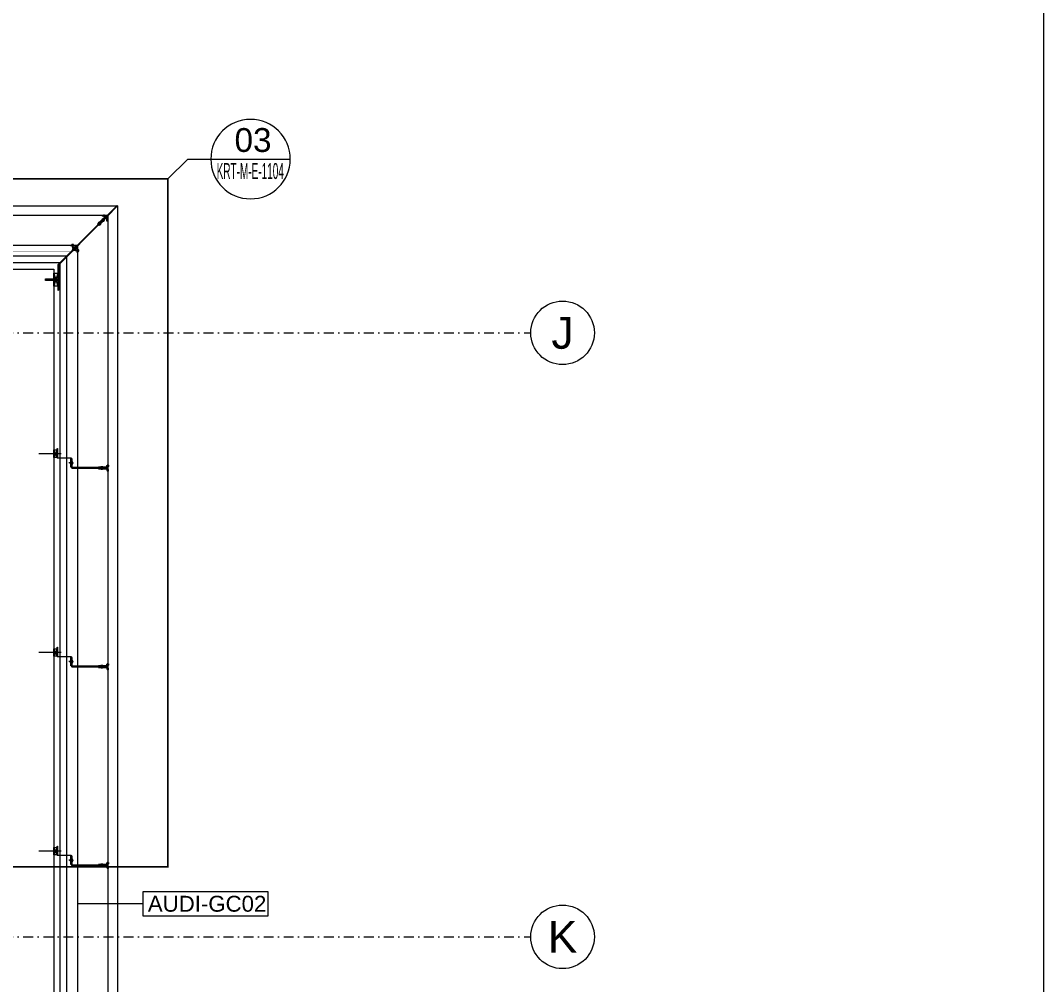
# Model space of a CAD drawing. Extents: x -2598 to 23780, y 0 to 8114.
# Drawn here: x 10707 to 11350, y 2375 to 2982 of the extents above; entities that cross this region are included whole.
import ezdxf
from ezdxf.enums import TextEntityAlignment as Align

# ---------------------------------------------------------------- set-up
doc = ezdxf.new("R2010")
doc.units = 0
doc.header["$LTSCALE"] = 25
doc.header["$MEASUREMENT"] = 0
doc.linetypes.add('DASHDOT2', pattern=[0.5, 0.25, -0.125, 0, -0.125])
doc.linetypes.add('HIDDEN2', pattern=[4.7625, 3.175, -1.5875])
doc.layers.get('0').update_dxf_attribs({"color": 9, "lineweight": 9})
for name, color, linetype, lineweight in [('01', 9, 'Continuous', 9), ('06C', 9, 'Continuous', 9), ('06D', 9, 'Continuous', 9), ('10', 9, 'Continuous', 9), ('21', 9, 'Continuous', 9), ('22', 8, 'Continuous', 9), ('24', 9, 'DASHDOT2', 9), ('33', 9, 'BATTING', 9), ('40A', 9, 'Continuous', 9)]:
    doc.layers.add(name, color=color, linetype=linetype, lineweight=lineweight)
doc.styles.add('Arial', font='arial.ttf', dxfattribs={"height": 2.5})
doc.linetypes.add('BATTING', pattern='A,0.0001,-0.1,[134,ltypeshp.shx,S=0.1,R=0,X=-0.1,Y=0],-0.2,[134,ltypeshp.shx,S=0.1,R=180,X=0.1,Y=0],-0.1', length=0.4001)

# ---------------------------------------------------------------- blocks, each defined once
blk = doc.blocks.new('0_wallno')
blk.add_lwpolyline([(-7.84, 1.5), (7.94, 1.5), (7.94, -1.5), (-7.84, -1.5)], close=True)
blk.add_lwpolyline([(7.94, 0), (16.13, 0)])
at = {"style": 'Arial'}
blk.add_attdef('GENISLIK', text='', height=2, dxfattribs=at).set_placement((8.44, 0), align=Align.BOTTOM_LEFT)
blk.add_attdef('DUVARNO', text='', height=2, dxfattribs=at).set_placement((0, 0), align=Align.MIDDLE_CENTER)
blk.add_attdef('YUKSEKLIK', text='', height=2, dxfattribs=at).set_placement((8.44, -0.5), align=Align.TOP_LEFT)
blk = doc.blocks.new('0_detailbox1')
blk.add_lwpolyline([(10.41, -2.5), (7.91, 0), (-5, 0)])
blk.add_circle((0, 0), 5)
at = {"style": 'Arial'}
blk.add_attdef('DETAYADI', text='', height=3, dxfattribs=at).set_placement((0, 0), align=Align.BOTTOM_CENTER)
blk.add_attdef('PAFTAADI', text='', height=2, dxfattribs=at).set_placement((0, -0.5), align=Align.TOP_CENTER)
blk = doc.blocks.new('p-cephe_kose profili')
at = {"linetype": 'Continuous', "lineweight": 13}
for p, q in [((-2.75, 12.75), (-3.15, 12.75)), ((-3.15, -2.87), (-3.15, 12.75)), ((-2.75, -3.03), (-2.75, 12.75)), ((-3.15, -2.87), (-30.14, -29.86)), ((-2.75, -3.03), (-29.86, -30.14)), ((-34, -30.65), (-34, -32.75)), ((-34, -30.65), (-33.7, -30.65)), ((-33.85, -33.57), (-30.14, -29.86)), ((-33.7, -30.65), (-33.7, -32.75)), ((-33.57, -33.85), (-29.86, -30.14)), ((-33.53, -32.82), (-28.58, -27.87)), ((-33.32, -33.03), (-28.37, -28.08)), ((-28.08, -28.37), (-33.03, -33.32)), ((-27.87, -28.58), (-32.82, -33.53)), ((-30.14, -29.86), (-29.86, -30.14)), ((-29.86, -30.14), (-30.14, -29.86)), ((-28.37, -28.08), (-28.58, -27.87)), ((-28.08, -28.37), (-27.87, -28.58)), ((-33.85, -33.57), (-40.45, -40.17)), ((-33.57, -33.85), (-40.17, -40.45)), ((-33.57, -33.85), (-33.85, -33.57)), ((-32.75, -33.7), (-30.65, -33.7)), ((-32.75, -34), (-30.65, -34)), ((-30.65, -34), (-30.65, -33.7)), ((-40.45, -40.17), (-40.17, -40.45))]:
    blk.add_line(p, q, dxfattribs=at)
at = {"linetype": 'Continuous', "lineweight": 5}
for p, q in [((-3.15, 6.69), (1.05, 6.69)), ((-2.75, 2.25), (-0.25, 10.25)), ((-0.25, 2.25), (-2.75, 10.25)), ((4.85, 6.62), (1.05, 6.62)), ((1.05, 5.81), (-3.15, 5.81)), ((-2.73, 6.25), (4.2, 6.25)), ((4.85, 5.88), (1.05, 5.88))]:
    blk.add_line(p, q, dxfattribs=at)
for p, q in [((-16.23, -12.06), (-13.36, -12.06)), ((-15.99, -11.97), (-15.95, -11.97)), ((-15.99, -12.15), (-15.95, -12.15)), ((-15.95, -11.97), (-15.95, -12.15)), ((-15.5, -12.68), (-15.5, -11.44)), ((-15.41, -11.82), (-15.23, -11.82)), ((-15.41, -12.3), (-15.32, -12.3)), ((-15.32, -12.3), (-15.14, -12.3)), ((-15.3, -12.02), (-15.28, -12.37)), ((-15.23, -11.82), (-15.05, -11.82)), ((-15.19, -11.74), (-15.1, -12.37)), ((-15.14, -12.3), (-14.96, -12.3)), ((-15.05, -11.82), (-14.87, -11.82)), ((-15.01, -11.74), (-14.92, -12.37)), ((-14.96, -12.3), (-14.78, -12.3)), ((-14.87, -11.82), (-14.69, -11.82)), ((-14.83, -11.74), (-14.74, -12.37)), ((-14.78, -12.3), (-14.6, -12.3)), ((-14.69, -11.82), (-14.51, -11.82)), ((-14.65, -11.74), (-14.56, -12.37)), ((-14.6, -12.3), (-14.42, -12.3)), ((-14.51, -11.82), (-14.33, -11.82)), ((-14.47, -11.74), (-14.38, -12.37)), ((-14.42, -12.3), (-14.24, -12.3)), ((-14.33, -11.82), (-13.6, -12.06)), ((-14.29, -11.74), (-14.2, -12.37)), ((-14.24, -12.3), (-13.6, -12.06)), ((-14.1, -11.79), (-14.03, -12.33)), ((-12.68, -15.51), (-11.44, -15.51)), ((-11.74, -14.3), (-12.37, -14.21)), ((-11.74, -14.48), (-12.37, -14.39)), ((-11.74, -14.66), (-12.37, -14.57)), ((-11.74, -14.84), (-12.37, -14.75)), ((-11.74, -15.02), (-12.37, -14.93)), ((-11.74, -15.2), (-12.37, -15.11)), ((-12.02, -15.31), (-12.37, -15.29)), ((-11.79, -14.11), (-12.33, -14.03)), ((-12.3, -14.25), (-12.06, -13.61)), ((-12.3, -14.43), (-12.3, -14.25)), ((-12.3, -14.61), (-12.3, -14.43)), ((-12.3, -14.79), (-12.3, -14.61)), ((-12.3, -14.97), (-12.3, -14.79)), ((-12.3, -15.15), (-12.3, -14.97)), ((-12.3, -15.33), (-12.3, -15.15)), ((-12.3, -15.42), (-12.3, -15.33)), ((-12.15, -15.99), (-12.15, -15.96)), ((-11.97, -15.96), (-12.15, -15.96)), ((-12.06, -16.24), (-12.06, -13.37)), ((-11.82, -14.34), (-12.06, -13.61)), ((-11.97, -15.99), (-11.97, -15.96)), ((-11.82, -14.52), (-11.82, -14.34)), ((-11.82, -14.7), (-11.82, -14.52)), ((-11.82, -14.88), (-11.82, -14.7)), ((-11.82, -15.06), (-11.82, -14.88)), ((-11.82, -15.24), (-11.82, -15.06)), ((-11.82, -15.42), (-11.82, -15.24))]:
    blk.add_line(p, q)
at = {"linetype": 'Continuous', "lineweight": 18}
for p, q in [((-15.25, -10.86), (-15.25, -14)), ((-15.25, -10.86), (-14.95, -10.86)), ((-14.95, -10.86), (-14.95, -14)), ((-14.78, -14.07), (-12.56, -11.86)), ((-14.57, -14.28), (-12.35, -12.07)), ((-12.07, -12.35), (-14.28, -14.57)), ((-11.86, -12.56), (-14.07, -14.78)), ((-12.35, -12.07), (-12.56, -11.86)), ((-12.07, -12.35), (-11.86, -12.56)), ((-14, -14.95), (-10.86, -14.95)), ((-14, -15.25), (-10.86, -15.25)), ((-10.86, -15.25), (-10.86, -14.95))]:
    blk.add_line(p, q, dxfattribs=at)
at = {"lineweight": 5}
for p, q in [((-13.65, -12.66), (-12.44, -13.86)), ((-13.29, -13.01), (-12.92, -12.64)), ((-13.29, -13.01), (-13.07, -12.79)), ((-13.07, -12.79), (-13.29, -13.01)), ((-12.57, -13.28), (-13.28, -12.57)), ((-13.02, -13.73), (-13.73, -13.02)), ((-13.29, -13.01), (-13.66, -13.38)), ((-13.29, -13.01), (-13.52, -13.23)), ((-13.52, -13.23), (-13.29, -13.01)), ((-12.8, -13.5), (-13.27, -13.98)), ((-12.8, -13.5), (-12.32, -13.03)), ((-34.6, -31.92), (-33.2, -31.92)), ((-34.1, -31.92), (-34.1, -31.37)), ((-34.1, -31.66), (-33.7, -31.66)), ((-34.1, -31.92), (-34.1, -32.47)), ((-34.1, -32.18), (-33.7, -32.18)), ((-33.7, -31.92), (-33.7, -31.48)), ((-33.7, -31.92), (-33.7, -31.66)), ((-33.7, -31.66), (-33.7, -31.92)), ((-33.7, -31.92), (-33.7, -32.36)), ((-33.7, -31.92), (-33.7, -32.18)), ((-33.7, -32.18), (-33.7, -31.92)), ((-31.22, -31.93), (-31.93, -31.22)), ((-31.49, -31.21), (-31.86, -31.58)), ((-31.85, -30.86), (-30.64, -32.06)), ((-31.49, -31.21), (-31.71, -31.43)), ((-31.71, -31.43), (-31.49, -31.21)), ((-31.49, -31.21), (-31.12, -30.84)), ((-31.49, -31.21), (-31.27, -30.99)), ((-31.27, -30.99), (-31.49, -31.21)), ((-30.77, -31.48), (-31.48, -30.77)), ((-31, -31.7), (-31.47, -32.18)), ((-31, -31.7), (-30.52, -31.23)), ((-28.94, -29.65), (-29.65, -28.94)), ((-29.22, -28.93), (-29.59, -29.3)), ((-29.57, -28.58), (-28.37, -29.78)), ((-29.22, -28.93), (-29.44, -29.16)), ((-29.44, -29.16), (-29.22, -28.93)), ((-29.22, -28.93), (-28.84, -28.56)), ((-29.22, -28.93), (-28.99, -28.71)), ((-28.99, -28.71), (-29.22, -28.93)), ((-28.5, -29.21), (-29.21, -28.5)), ((-28.72, -29.43), (-29.2, -29.91)), ((-28.72, -29.43), (-28.24, -28.95)), ((-31.92, -34.1), (-32.47, -34.1)), ((-31.92, -33.7), (-32.36, -33.7)), ((-31.92, -33.7), (-32.18, -33.7)), ((-32.18, -33.7), (-31.92, -33.7)), ((-32.18, -34.1), (-32.18, -33.7)), ((-31.92, -34.6), (-31.92, -33.2)), ((-31.92, -33.7), (-31.66, -33.7)), ((-31.92, -33.7), (-31.48, -33.7)), ((-31.66, -33.7), (-31.92, -33.7)), ((-31.92, -34.1), (-31.37, -34.1)), ((-31.66, -34.1), (-31.66, -33.7))]:
    blk.add_line(p, q, dxfattribs=at)
at = {"lineweight": 0}
blk.add_line((-34, -32.75), (-34, -30.75), dxfattribs=at)
at = {"linetype": 'Continuous', "lineweight": 5}
for points in [[(-2.75, 10.25), (-0.25, 10.25), (-0.25, 2.25), (-2.75, 2.25)], [(1.05, 6.75), (4.85, 6.75), (4.85, 5.75), (1.05, 5.75)]]:
    blk.add_lwpolyline(points, close=True, dxfattribs=at)
blk.add_lwpolyline([(-38.03, -37.75), (-37.75, -38.03)])
for centre, radius, start, end in [((-14.88, -12.06), 1.11, 166.64023, 175.47875), ((-14.88, -12.06), 1.11, 184.52125, 193.35977), ((-15.5, -11.91), 0.473, 90, 166.64023), ((-15.5, -12.21), 0.473, 193.35977, 270), ((-15.41, -11.73), 0.09, 180, 270), ((-15.41, -12.39), 0.09, 90, 180), ((-12.21, -15.51), 0.473, 180, 256.64023), ((-12.39, -15.42), 0.09, 270, 0), ((-12.06, -14.89), 1.11, 256.64023, 265.47875), ((-12.06, -14.89), 1.11, 274.52125, 283.35977), ((-11.73, -15.42), 0.09, 180, 270), ((-11.91, -15.51), 0.473, 283.35977, 360)]:
    blk.add_arc(centre, radius, start, end)
at = {"lineweight": 5}
for centre, radius, start, end in [((-13.35, -12.95), 0.57, 67.91943, 202.08057), ((-13.23, -13.07), 0.909, 267.07503, 2.92498), ((-33.62, -31.92), 0.732, 131.19054, 228.80946), ((-33.83, -31.92), 0.46, 286.95738, 73.04263), ((-31.55, -31.15), 0.57, 67.91943, 202.08057), ((-31.43, -31.27), 0.909, 267.07503, 2.92498), ((-29.27, -28.88), 0.57, 67.91943, 202.08057), ((-29.15, -29), 0.909, 267.07503, 2.92498), ((-31.92, -33.62), 0.732, 221.19054, 318.80946), ((-31.92, -33.83), 0.46, 16.95737, 163.04262)]:
    blk.add_arc(centre, radius, start, end, dxfattribs=at)
at = {"linetype": 'Continuous', "lineweight": 18}
for centre, radius, start, end in [((-14.85, -14), 0.4, 180, 315), ((-14.85, -14), 0.1, 180, 315), ((-14, -14.85), 0.4, 135, 270), ((-14, -14.85), 0.1, 135, 270)]:
    blk.add_arc(centre, radius, start, end, dxfattribs=at)
at = {"linetype": 'Continuous', "lineweight": 13}
for centre, radius, start, end in [((-33.6, -32.75), 0.4, 180, 315), ((-33.6, -32.75), 0.1, 180, 315), ((-32.75, -33.6), 0.4, 135, 270), ((-32.75, -33.6), 0.1, 135, 270)]:
    blk.add_arc(centre, radius, start, end, dxfattribs=at)
at = {"linetype": 'Continuous', "lineweight": 5}
blk.add_rational_spline([(-3.15, 7.25), (-3.22, 7.25), (-3.29, 7.25), (-3.63, 7.25), (-3.68, 6.91), (-3.7, 6.83), (-3.71, 6.75), (-3.79, 6.25), (-3.71, 5.75), (-3.7, 5.67), (-3.68, 5.59), (-3.63, 5.25), (-3.29, 5.25), (-3.22, 5.25), (-3.15, 5.25), (-3.15, 6.25), (-3.15, 7.25)], [1, 1, 1, 0.760917374327, 1, 1, 1, 1, 1, 1, 1, 0.760917374327, 1, 1, 1, 1, 1], degree=2, knots=[0, 0, 0, 1, 1, 2, 2, 3, 3, 4, 4, 5, 5, 6, 6, 7, 7, 8, 8, 8], dxfattribs=at)
blk = doc.blocks.new('p- alum kaplama profil')
at = {"lineweight": 13}
blk.add_lwpolyline([(7.12, 12.59), (7.12, 26.49)], dxfattribs=at)
at = {"lineweight": 18}
blk.add_lwpolyline([(4.09, 6.16), (-1.41, 6.16), (-1.41, 6.46), (4.09, 6.46, 0.414214), (4.29, 6.66), (4.29, 14.66, -0.414214), (4.79, 15.16), (10.29, 15.16), (10.29, 14.86), (4.79, 14.86, 0.414214), (4.59, 14.66), (4.59, 6.66, -0.414214)], format="xyb", close=True, dxfattribs=at)
at = {"lineweight": 5}
blk.add_lwpolyline([(9.44, 15.16), (4.79, 15.16), (4.79, 17.16), (9.44, 17.16)], close=True, dxfattribs=at)
for points in [[(4.79, 15.16), (9.44, 17.16)], [(9.44, 15.16), (4.79, 17.16)]]:
    blk.add_lwpolyline(points, dxfattribs=at)
blk.add_lwpolyline([(-2.06, 5.56), (-2.06, -2.34), (-2.06, -15.69), (-1.66, -15.69), (-1.66, -2.34), (-1.66, 5.56), (-1.66, 5.56), (-1.66, 5.57), (-1.66, 5.57), (-1.66, 5.58), (-1.66, 5.58), (-1.65, 5.59), (-1.65, 5.59), (-1.65, 5.59), (-1.65, 5.6), (-1.65, 5.6), (-1.64, 5.61), (-1.64, 5.61), (-1.64, 5.62), (-1.64, 5.62), (-1.63, 5.62), (-1.63, 5.63), (-1.63, 5.63), (-1.62, 5.63), (-1.62, 5.64), (-1.61, 5.64), (-1.61, 5.64), (-1.61, 5.64), (-1.6, 5.65), (-1.6, 5.65), (-1.59, 5.65), (-1.59, 5.65), (-1.58, 5.65), (-1.58, 5.65), (-1.57, 5.66), (-1.57, 5.66), (-1.56, 5.66), (-1.56, 5.66), (3.94, 5.66), (3.94, 6.06), (-1.56, 6.06), (-1.58, 6.06), (-1.61, 6.05), (-1.63, 6.05), (-1.66, 6.05), (-1.68, 6.04), (-1.7, 6.03), (-1.73, 6.03), (-1.75, 6.02), (-1.77, 6.01), (-1.79, 6), (-1.82, 5.99), (-1.84, 5.97), (-1.86, 5.96), (-1.88, 5.94), (-1.89, 5.93), (-1.91, 5.91), (-1.93, 5.89), (-1.95, 5.87), (-1.96, 5.85), (-1.97, 5.83), (-1.99, 5.81), (-2, 5.79), (-2.01, 5.77), (-2.02, 5.75), (-2.03, 5.72), (-2.04, 5.7), (-2.04, 5.68), (-2.05, 5.65), (-2.05, 5.63), (-2.06, 5.61), (-2.06, 5.58)], close=True)
blk.add_lwpolyline([(-1.66, -2.34), (-2.06, -2.34)])
for points in [[(-2.36, -10.84), (-2.36, -16.39), (-2.36, -16.39, -0.414214), (-2.51, -16.54), (-2.51, -16.54), (-4.06, -16.54), (-4.06, -16.84), (-2.51, -16.84), (-2.51, -16.84, 0.414214), (-2.06, -16.39), (-2.06, -10.84)], [(-1.36, -10.84), (-1.66, -10.84), (-1.66, -16.39, 0.414214), (-1.21, -16.84), (-1.21, -16.84), (0.34, -16.84), (0.34, -16.54), (-1.21, -16.54), (-1.21, -16.54, -0.414214), (-1.36, -16.39), (-1.36, -16.39)]]:
    blk.add_lwpolyline(points, format="xyb", close=True)
for points in [[(1.61, 6.87, -10), (0.98, 6.96, -10)], [(1.56, 7.05, -10), (1.02, 7.13, -10)], [(1.05, 6.91, -10), (1.29, 7.56, -10)], [(1.29, 4.93, -10), (1.29, 7.8, -10)], [(1.53, 6.82, -10), (1.29, 7.56, -10)], [(0.67, 5.66, -10), (1.91, 5.66, -10)], [(0.67, 5.66, -10), (0.67, 5.64, -10), (0.67, 5.62, -10), (0.67, 5.6, -10), (0.68, 5.58, -10), (0.68, 5.56, -10), (0.69, 5.54, -10), (0.69, 5.52, -10), (0.7, 5.5, -10), (0.7, 5.48, -10), (0.71, 5.46, -10), (0.72, 5.45, -10), (0.73, 5.43, -10), (0.74, 5.41, -10), (0.75, 5.4, -10), (0.76, 5.38, -10), (0.77, 5.36, -10), (0.79, 5.35, -10), (0.8, 5.33, -10), (0.81, 5.32, -10), (0.83, 5.31, -10), (0.84, 5.29, -10), (0.86, 5.28, -10), (0.87, 5.27, -10), (0.89, 5.26, -10), (0.91, 5.25, -10), (0.92, 5.24, -10), (0.94, 5.23, -10), (0.96, 5.22, -10), (0.98, 5.21, -10), (1, 5.21, -10), (1.02, 5.2, -10), (1.03, 5.2, -10)], [(0.96, 5.66, -10), (0.97, 5.66, -10), (0.97, 5.66, -10), (0.97, 5.66, -10), (0.98, 5.66, -10), (0.98, 5.66, -10), (0.99, 5.66, -10), (0.99, 5.66, -10), (1, 5.66, -10), (1, 5.67, -10), (1, 5.67, -10), (1.01, 5.67, -10), (1.01, 5.67, -10), (1.01, 5.67, -10), (1.02, 5.68, -10), (1.02, 5.68, -10), (1.02, 5.68, -10), (1.03, 5.69, -10), (1.03, 5.69, -10), (1.03, 5.69, -10), (1.04, 5.7, -10), (1.04, 5.7, -10), (1.04, 5.7, -10), (1.04, 5.71, -10), (1.04, 5.71, -10), (1.05, 5.72, -10), (1.05, 5.72, -10), (1.05, 5.72, -10), (1.05, 5.73, -10), (1.05, 5.73, -10), (1.05, 5.74, -10), (1.05, 5.74, -10), (1.05, 5.75, -10)], [(1.33, 5.85, -10), (0.98, 5.88, -10)], [(1.03, 5.2, -10), (1.04, 5.2, -10), (1.05, 5.19, -10), (1.05, 5.19, -10), (1.06, 5.19, -10), (1.06, 5.19, -10), (1.07, 5.19, -10), (1.07, 5.19, -10), (1.08, 5.19, -10), (1.08, 5.19, -10), (1.09, 5.19, -10), (1.09, 5.18, -10), (1.1, 5.18, -10), (1.1, 5.18, -10), (1.11, 5.18, -10), (1.11, 5.18, -10), (1.12, 5.18, -10), (1.12, 5.18, -10), (1.13, 5.18, -10), (1.13, 5.18, -10), (1.14, 5.18, -10), (1.15, 5.18, -10), (1.15, 5.18, -10), (1.16, 5.17, -10), (1.16, 5.17, -10), (1.17, 5.17, -10), (1.17, 5.17, -10), (1.18, 5.17, -10), (1.18, 5.17, -10), (1.19, 5.17, -10), (1.19, 5.17, -10), (1.2, 5.17, -10), (1.2, 5.17, -10)], [(1.05, 5.83, -10), (1.05, 6.01, -10)], [(1.05, 5.75, -10), (1.05, 5.83, -10)], [(1.2, 5.17, -10), (1.2, 5.2, -10)], [(1.38, 5.2, -10), (1.2, 5.2, -10)], [(1.29, 6.16, -10), (1.29, 6.26, -10)], [(1.38, 5.17, -10), (1.38, 5.2, -10)], [(1.38, 5.17, -10), (1.38, 5.17, -10), (1.39, 5.17, -10), (1.39, 5.17, -10), (1.4, 5.17, -10), (1.41, 5.17, -10), (1.41, 5.17, -10), (1.42, 5.17, -10), (1.42, 5.17, -10), (1.43, 5.17, -10), (1.43, 5.18, -10), (1.44, 5.18, -10), (1.44, 5.18, -10), (1.45, 5.18, -10), (1.45, 5.18, -10), (1.46, 5.18, -10), (1.46, 5.18, -10), (1.47, 5.18, -10), (1.47, 5.18, -10), (1.48, 5.18, -10), (1.48, 5.18, -10), (1.49, 5.18, -10), (1.5, 5.19, -10), (1.5, 5.19, -10), (1.51, 5.19, -10), (1.51, 5.19, -10), (1.52, 5.19, -10), (1.52, 5.19, -10), (1.53, 5.19, -10), (1.53, 5.19, -10), (1.54, 5.19, -10), (1.54, 5.2, -10), (1.55, 5.2, -10)], [(1.53, 5.75, -10), (1.53, 5.92, -10)], [(1.53, 5.75, -10), (1.53, 5.74, -10), (1.53, 5.74, -10), (1.53, 5.73, -10), (1.53, 5.73, -10), (1.53, 5.72, -10), (1.54, 5.72, -10), (1.54, 5.72, -10), (1.54, 5.71, -10), (1.54, 5.71, -10), (1.54, 5.7, -10), (1.54, 5.7, -10), (1.55, 5.7, -10), (1.55, 5.69, -10), (1.55, 5.69, -10), (1.55, 5.69, -10), (1.56, 5.68, -10), (1.56, 5.68, -10), (1.56, 5.68, -10), (1.57, 5.67, -10), (1.57, 5.67, -10), (1.58, 5.67, -10), (1.58, 5.67, -10), (1.58, 5.67, -10), (1.59, 5.66, -10), (1.59, 5.66, -10), (1.6, 5.66, -10), (1.6, 5.66, -10), (1.6, 5.66, -10), (1.61, 5.66, -10), (1.61, 5.66, -10), (1.62, 5.66, -10), (1.62, 5.66, -10)], [(1.55, 5.2, -10), (1.57, 5.2, -10), (1.59, 5.21, -10), (1.6, 5.21, -10), (1.62, 5.22, -10), (1.64, 5.23, -10), (1.66, 5.24, -10), (1.68, 5.25, -10), (1.69, 5.26, -10), (1.71, 5.27, -10), (1.73, 5.28, -10), (1.74, 5.29, -10), (1.76, 5.31, -10), (1.77, 5.32, -10), (1.78, 5.33, -10), (1.8, 5.35, -10), (1.81, 5.36, -10), (1.82, 5.38, -10), (1.83, 5.4, -10), (1.84, 5.41, -10), (1.85, 5.43, -10), (1.86, 5.45, -10), (1.87, 5.46, -10), (1.88, 5.48, -10), (1.89, 5.5, -10), (1.89, 5.52, -10), (1.9, 5.54, -10), (1.9, 5.56, -10), (1.9, 5.58, -10), (1.91, 5.6, -10), (1.91, 5.62, -10), (1.91, 5.64, -10), (1.91, 5.66, -10)], [(-2.36, -12.52, 0), (-2.4, -12.53, 0), (-2.43, -12.56, 0), (-2.47, -12.58, 0), (-2.5, -12.6, 0), (-2.53, -12.63, 0), (-2.56, -12.66, 0), (-2.59, -12.69, 0), (-2.61, -12.73, 0), (-2.63, -12.76, 0), (-2.65, -12.8, 0), (-2.67, -12.84, 0), (-2.68, -12.88, 0), (-2.69, -12.92, 0), (-2.7, -12.96, 0), (-2.71, -13, 0), (-2.71, -13.04, 0), (-2.71, -13.08, 0), (-2.7, -13.13, 0), (-2.69, -13.17, 0), (-2.68, -13.21, 0), (-2.67, -13.25, 0), (-2.65, -13.28, 0), (-2.63, -13.32, 0), (-2.61, -13.36, 0), (-2.59, -13.39, 0), (-2.56, -13.42, 0), (-2.53, -13.45, 0), (-2.5, -13.48, 0), (-2.47, -13.51, 0), (-2.43, -13.53, 0), (-2.4, -13.55, 0), (-2.36, -13.57, 0)], [(-2.36, -13.04, 0), (-2.36, -12.52, 0)], [(-2.36, -13.04, 0), (-2.36, -12.73, 0)], [(-2.36, -12.73, 0), (-2.36, -13.04, 0)], [(-1.36, -12.73, 0), (-2.36, -12.73, 0)], [(-1.36, -13.04, 0), (-1.36, -12.37, 0)], [(-1.36, -13.72, 0), (-1.32, -13.68, 0), (-1.29, -13.65, 0), (-1.26, -13.61, 0), (-1.23, -13.58, 0), (-1.2, -13.54, 0), (-1.18, -13.5, 0), (-1.16, -13.45, 0), (-1.14, -13.41, 0), (-1.12, -13.37, 0), (-1.1, -13.32, 0), (-1.09, -13.28, 0), (-1.08, -13.23, 0), (-1.07, -13.18, 0), (-1.06, -13.14, 0), (-1.06, -13.09, 0), (-1.06, -13.04, 0), (-1.06, -12.99, 0), (-1.06, -12.95, 0), (-1.07, -12.9, 0), (-1.08, -12.85, 0), (-1.09, -12.81, 0), (-1.1, -12.76, 0), (-1.12, -12.72, 0), (-1.14, -12.67, 0), (-1.16, -12.63, 0), (-1.18, -12.59, 0), (-1.2, -12.55, 0), (-1.23, -12.51, 0), (-1.26, -12.47, 0), (-1.29, -12.43, 0), (-1.32, -12.4, 0), (-1.36, -12.37, 0)], [(-3.84, -17.04, 0), (-3.81, -17.07, 0), (-3.78, -17.1, 0), (-3.75, -17.12, 0), (-3.72, -17.15, 0), (-3.69, -17.17, 0), (-3.66, -17.19, 0), (-3.62, -17.21, 0), (-3.59, -17.23, 0), (-3.55, -17.24, 0), (-3.52, -17.26, 0), (-3.48, -17.27, 0), (-3.44, -17.28, 0), (-3.4, -17.28, 0), (-3.36, -17.29, 0), (-3.32, -17.29, 0), (-3.29, -17.29, 0), (-3.25, -17.29, 0), (-3.21, -17.29, 0), (-3.17, -17.28, 0), (-3.13, -17.28, 0), (-3.09, -17.27, 0), (-3.06, -17.26, 0), (-3.02, -17.24, 0), (-2.98, -17.23, 0), (-2.95, -17.21, 0), (-2.91, -17.19, 0), (-2.88, -17.17, 0), (-2.85, -17.15, 0), (-2.82, -17.12, 0), (-2.79, -17.1, 0), (-2.76, -17.07, 0), (-2.73, -17.04, 0)], [(-3.29, -17.04, 0), (-3.84, -17.04, 0)], [(-2.85, -16.54, 0), (-2.86, -16.51, 0), (-2.87, -16.47, 0), (-2.89, -16.44, 0), (-2.91, -16.41, 0), (-2.93, -16.38, 0), (-2.96, -16.35, 0), (-2.98, -16.33, 0), (-3.01, -16.31, 0), (-3.04, -16.29, 0), (-3.07, -16.27, 0), (-3.11, -16.25, 0), (-3.14, -16.24, 0), (-3.18, -16.23, 0), (-3.21, -16.22, 0), (-3.25, -16.22, 0), (-3.29, -16.22, 0), (-3.32, -16.22, 0), (-3.36, -16.22, 0), (-3.39, -16.23, 0), (-3.43, -16.24, 0), (-3.46, -16.25, 0), (-3.5, -16.27, 0), (-3.53, -16.29, 0), (-3.56, -16.31, 0), (-3.59, -16.33, 0), (-3.61, -16.35, 0), (-3.64, -16.38, 0), (-3.66, -16.41, 0), (-3.68, -16.44, 0), (-3.7, -16.47, 0), (-3.71, -16.51, 0), (-3.73, -16.54, 0)], [(-3.29, -16.54, 0), (-3.73, -16.54, 0)], [(-3.29, -16.54, 0), (-3.55, -16.54, 0)], [(-3.55, -16.54, 0), (-3.29, -16.54, 0)], [(-3.55, -17.04, 0), (-3.55, -16.54, 0)], [(-3.29, -17.54, 0), (-3.29, -16.04, 0)], [(-3.29, -16.54, 0), (-2.85, -16.54, 0)], [(-3.29, -16.54, 0), (-3.03, -16.54, 0)], [(-3.03, -16.54, 0), (-3.29, -16.54, 0)], [(-3.29, -17.04, 0), (-2.73, -17.04, 0)], [(-3.03, -17.04, 0), (-3.03, -16.54, 0)], [(-2.86, -13.04, 0), (-0.86, -13.04, 0)], [(-2.36, -13.04, 0), (-2.36, -13.36, 0)], [(-2.36, -13.04, 0), (-2.36, -13.57, 0)], [(-2.36, -13.36, 0), (-2.36, -13.04, 0)], [(-1.36, -13.36, 0), (-2.36, -13.36, 0)], [(-1.36, -13.04, 0), (-1.36, -13.72, 0)], [(-0.56, -17.04, 0), (-1.11, -17.04, 0)], [(0, -17.04, 0), (-0.03, -17.07, 0), (-0.06, -17.1, 0), (-0.09, -17.12, 0), (-0.12, -17.15, 0), (-0.15, -17.17, 0), (-0.18, -17.19, 0), (-0.22, -17.21, 0), (-0.25, -17.23, 0), (-0.29, -17.24, 0), (-0.33, -17.26, 0), (-0.36, -17.27, 0), (-0.4, -17.28, 0), (-0.44, -17.28, 0), (-0.48, -17.29, 0), (-0.52, -17.29, 0), (-0.56, -17.29, 0), (-0.59, -17.29, 0), (-0.63, -17.29, 0), (-0.67, -17.28, 0), (-0.71, -17.28, 0), (-0.75, -17.27, 0), (-0.79, -17.26, 0), (-0.82, -17.24, 0), (-0.86, -17.23, 0), (-0.89, -17.21, 0), (-0.93, -17.19, 0), (-0.96, -17.17, 0), (-0.99, -17.15, 0), (-1.02, -17.12, 0), (-1.05, -17.1, 0), (-1.08, -17.07, 0), (-1.11, -17.04, 0)], [(-1, -16.54, 0), (-0.98, -16.51, 0), (-0.97, -16.47, 0), (-0.95, -16.44, 0), (-0.93, -16.41, 0), (-0.91, -16.38, 0), (-0.88, -16.35, 0), (-0.86, -16.33, 0), (-0.83, -16.31, 0), (-0.8, -16.29, 0), (-0.77, -16.27, 0), (-0.73, -16.25, 0), (-0.7, -16.24, 0), (-0.66, -16.23, 0), (-0.63, -16.22, 0), (-0.59, -16.22, 0), (-0.56, -16.22, 0), (-0.52, -16.22, 0), (-0.48, -16.22, 0), (-0.45, -16.23, 0), (-0.41, -16.24, 0), (-0.38, -16.25, 0), (-0.34, -16.27, 0), (-0.31, -16.29, 0), (-0.28, -16.31, 0), (-0.25, -16.33, 0), (-0.23, -16.35, 0), (-0.2, -16.38, 0), (-0.18, -16.41, 0), (-0.16, -16.44, 0), (-0.14, -16.47, 0), (-0.13, -16.51, 0), (-0.12, -16.54, 0)], [(-0.56, -16.54, 0), (-1, -16.54, 0)], [(-0.56, -16.54, 0), (-0.82, -16.54, 0)], [(-0.82, -16.54, 0), (-0.56, -16.54, 0)], [(-0.82, -17.04, 0), (-0.82, -16.54, 0)], [(-0.56, -17.54, 0), (-0.56, -16.04, 0)], [(-0.56, -16.54, 0), (-0.3, -16.54, 0)], [(-0.56, -16.54, 0), (-0.12, -16.54, 0)], [(-0.3, -16.54, 0), (-0.56, -16.54, 0)], [(-0.56, -17.04, 0), (0, -17.04, 0)], [(-0.3, -17.04, 0), (-0.3, -16.54, 0)]]:
    blk.add_polyline3d(points)
blk = doc.blocks.new('0_aks')
at = {"linetype": 'Continuous'}
blk.add_circle((0, 0), 2, dxfattribs=at)
at = {"style": 'Arial'}
blk.add_attdef('AKS', text='', height=2, dxfattribs=at).set_placement((0, 0), align=Align.MIDDLE_CENTER)

msp = doc.modelspace()

# ---------------------------------------------------------------- linework, layer by layer
at = {"layer": '01'}
msp.add_lwpolyline([(10247.5, 2825), (10727.5, 2825), (10727.5, 2365), (10677.5, 2365), (10677.5, 2475), (10287.5, 2475), (10287.5, 2475), (10247.5, 2475), (10247.5, 2515), (10677.5, 2515), (10677.5, 2785), (10247.5, 2785)], close=True, dxfattribs=at)
at = {"layer": '06C'}
for p, q in [((7067.5, 2865), (10767.5, 2865)), ((10767.5, 2865), (10767.49, 1989.75))]:
    msp.add_line(p, q, dxfattribs=at)
at = {"layer": '06D'}
for points in [[(10742.5, 1990.05), (10742.5, 2840), (9855, 2840)], [(10735.7, 1998.05), (10735.71, 2833.2), (9855, 2833.25)]]:
    msp.add_lwpolyline(points, dxfattribs=at)
at = {"layer": '10'}
for p, q in [((8088.98, 2859), (10761.5, 2859)), ((10761.5, 2859), (10761.5, 1989.75))]:
    msp.add_line(p, q, dxfattribs=at)
at = {"layer": '10', "const_width": 0.1}
msp.add_lwpolyline([(10738.5, 1990.05), (10738.5, 2836), (9848.37, 2836)], dxfattribs=at)
at = {"layer": '21', "linetype": 'HIDDEN2', "ltscale": 0.1, "const_width": 1}
msp.add_lwpolyline([(10092.2, 2881.81), (10799.19, 2881.81), (10799.19, 2449.05), (10092.2, 2449.05)], close=True, dxfattribs=at)
at = {"layer": '24'}
for points in [[(6827.5, 2785), (11027.5, 2785)], [(6827.5, 2405), (11027.5, 2405)]]:
    msp.add_lwpolyline(points, dxfattribs=at)
at = {"layer": '33', "ltscale": 0.4}
msp.add_lwpolyline([(10731.5, 2000.27), (10731.5, 2829), (9855, 2829)], dxfattribs=at)
at = {"layer": '40A'}
msp.add_lwpolyline([(11350.06, 80), (6025, 80), (6025, 4125), (11350.06, 4125)], close=True, dxfattribs=at)

# ---------------------------------------------------------------- block references
at = {"layer": '10'}
for name, p, rotation in [('p-cephe_kose profili', (10727.19, 2824.69), 180), ('p- alum kaplama profil', (10744.66, 2701.86), 90), ('p- alum kaplama profil', (10744.66, 2576.86), 90), ('p- alum kaplama profil', (10744.66, 2451.86), 90)]:
    msp.add_blockref(name, p, dxfattribs=dict(at, rotation=rotation))
at = {"layer": '21'}
ref = msp.add_blockref('0_detailbox1', (10851.24, 2894.31), dxfattribs=dict(at, xscale=-5, yscale=5, zscale=5))
ref.add_attrib('DETAYADI', '03', dxfattribs={"layer": '0', "height": 15, "style": 'Arial'}).set_placement((10852.81, 2894.31), align=Align.BOTTOM_CENTER)
ref.add_attrib('PAFTAADI', 'KRT-M-E-1104', dxfattribs={"layer": '0', "height": 10, "style": 'Arial', "width": 0.45}).set_placement((10851.07, 2891.81), align=Align.TOP_CENTER)
at = {"layer": '22'}
ref = msp.add_blockref('0_wallno', (10823.16, 2425.83), dxfattribs=dict(at, xscale=-5, yscale=5, zscale=5))
ref.add_attrib('DUVARNO', 'AUDI-GC02', dxfattribs={"layer": '0', "height": 10, "style": 'Arial'}).set_placement((10823.9, 2425.83), align=Align.MIDDLE_CENTER)
at = {"layer": '24', "xscale": 10, "yscale": 10, "zscale": 10}
for p, values in [((11047.5, 2785), {'AKS': 'J'}), ((11047.5, 2405), {'AKS': 'K'})]:
    msp.add_blockref('0_aks', p, dxfattribs=at).add_auto_attribs(values)

doc.saveas('drawing.dxf')
